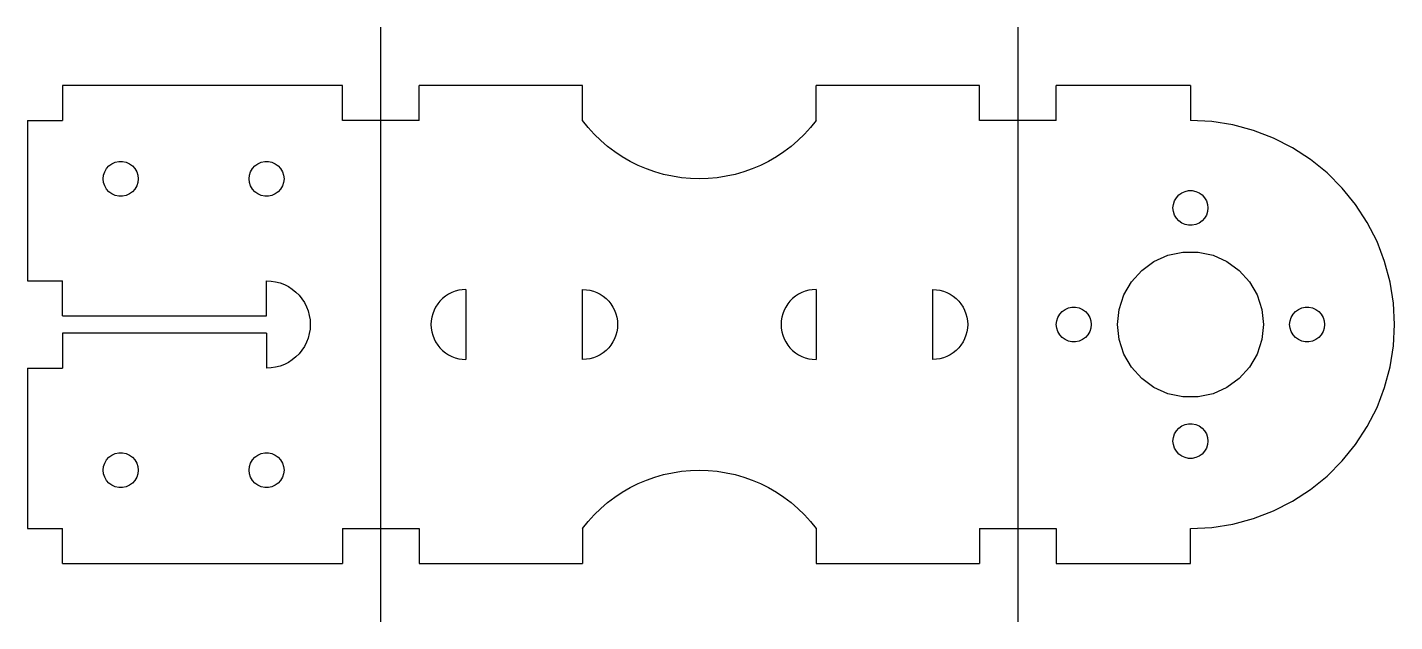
# Model space of a CAD drawing. Header units: metres. Extents: x -115 to 119, y -51 to 51.
import ezdxf

# ---------------------------------------------------------------- set-up
doc = ezdxf.new("R2010")
doc.units = ezdxf.units.M
doc.layers.add('CUT', color=3, linetype='Continuous')
doc.layers.add('FOLD', color=1, linetype='Continuous')

msp = doc.modelspace()

# ---------------------------------------------------------------- linework, layer by layer
at = {"layer": 'CUT'}
for p, q in [((-109.19, 41), (-109.19, 35)), ((-61.19, 41), (-109.19, 41)), ((-61.19, 35), (-61.19, 41)), ((-48, 35), (-48, 41)), ((-20, 41), (-48, 41)), ((-20, 35), (-20, 41)), ((20, 35), (20, 41)), ((48, 41), (20, 41)), ((48, 35), (48, 41)), ((61.19, 35), (61.19, 41)), ((84.19, 41), (61.19, 41)), ((84.19, 41), (84.19, 35)), ((-115.19, 35), (-115.19, 7.5)), ((-115.19, 35), (-109.19, 35)), ((-48, 35), (-61.19, 35)), ((61.19, 35), (48, 35)), ((-115.19, 7.5), (-109.19, 7.5)), ((-109.19, 1.5), (-109.19, 7.5)), ((-74.19, 1.5), (-74.19, 7.5)), ((-40, 6), (-40, -6)), ((-20, -6), (-20, 6)), ((20, 6), (20, -6)), ((40, -6), (40, 6)), ((-109.19, 1.5), (-74.19, 1.5)), ((-109.19, -1.5), (-109.19, -7.5)), ((-74.19, -1.5), (-109.19, -1.5)), ((-74.19, -1.5), (-74.19, -7.5)), ((-115.19, -7.5), (-115.19, -35)), ((-115.19, -7.5), (-109.19, -7.5)), ((-115.19, -35), (-109.19, -35)), ((-109.19, -41), (-109.19, -35)), ((-61.19, -35), (-48, -35)), ((-61.19, -35), (-61.19, -41)), ((-48, -35), (-48, -41)), ((-20, -35), (-20, -41)), ((20, -35), (20, -41)), ((48, -35), (61.19, -35)), ((48, -35), (48, -41)), ((61.19, -35), (61.19, -41)), ((84.19, -41), (84.19, -35)), ((-109.19, -41), (-61.19, -41)), ((-48, -41), (-20, -41)), ((20, -41), (48, -41)), ((61.19, -41), (84.19, -41))]:
    msp.add_line(p, q, dxfattribs=at)
for points in [[(20, 35), (19.04, 33.79), (18, 32.65), (16.89, 31.57), (15.72, 30.56), (14.49, 29.63), (13.2, 28.77), (11.87, 28), (10.48, 27.3), (9.06, 26.7), (7.6, 26.18), (6.12, 25.76), (4.61, 25.43), (3.08, 25.19), (1.54, 25.05), (0, 25), (-1.54, 25.05), (-3.08, 25.19), (-4.61, 25.43), (-6.12, 25.76), (-7.6, 26.18), (-9.06, 26.7), (-10.48, 27.3), (-11.87, 28), (-13.2, 28.77), (-14.49, 29.63), (-15.72, 30.56), (-16.89, 31.57), (-18, 32.65), (-19.04, 33.79), (-20, 35)], [(84.19, -35), (87.85, -34.81), (91.47, -34.24), (95.01, -33.29), (98.43, -31.97), (101.69, -30.31), (104.77, -28.32), (107.61, -26.01), (110.2, -23.42), (112.51, -20.57), (114.51, -17.5), (116.17, -14.24), (117.48, -10.82), (118.43, -7.28), (119, -3.66), (119.19, 0), (119, 3.66), (118.43, 7.28), (117.48, 10.82), (116.17, 14.24), (114.51, 17.5), (112.51, 20.57), (110.2, 23.42), (107.61, 26.01), (104.77, 28.32), (101.69, 30.31), (98.43, 31.97), (95.01, 33.29), (91.47, 34.24), (87.85, 34.81), (84.19, 35)], [(-96.19, 25), (-96.26, 24.38), (-96.45, 23.78), (-96.77, 23.24), (-97.19, 22.77), (-97.69, 22.4), (-98.27, 22.15), (-98.88, 22.02), (-99.51, 22.02), (-100.12, 22.15), (-100.69, 22.4), (-101.2, 22.77), (-101.62, 23.24), (-101.94, 23.78), (-102.13, 24.38), (-102.19, 25), (-102.13, 25.62), (-101.94, 26.22), (-101.62, 26.76), (-101.2, 27.23), (-100.69, 27.6), (-100.12, 27.85), (-99.51, 27.98), (-98.88, 27.98), (-98.27, 27.85), (-97.69, 27.6), (-97.19, 27.23), (-96.77, 26.76), (-96.45, 26.22), (-96.26, 25.62), (-96.19, 25)], [(-71.19, 25), (-71.26, 24.38), (-71.45, 23.78), (-71.77, 23.24), (-72.19, 22.77), (-72.69, 22.4), (-73.27, 22.15), (-73.88, 22.02), (-74.51, 22.02), (-75.12, 22.15), (-75.69, 22.4), (-76.2, 22.77), (-76.62, 23.24), (-76.94, 23.78), (-77.13, 24.38), (-77.19, 25), (-77.13, 25.62), (-76.94, 26.22), (-76.62, 26.76), (-76.2, 27.23), (-75.69, 27.6), (-75.12, 27.85), (-74.51, 27.98), (-73.88, 27.98), (-73.27, 27.85), (-72.69, 27.6), (-72.19, 27.23), (-71.77, 26.76), (-71.45, 26.22), (-71.26, 25.62), (-71.19, 25)], [(87.19, 20), (87.13, 19.38), (86.94, 18.78), (86.62, 18.24), (86.2, 17.77), (85.69, 17.4), (85.12, 17.15), (84.51, 17.02), (83.88, 17.02), (83.27, 17.15), (82.69, 17.4), (82.19, 17.77), (81.77, 18.24), (81.45, 18.78), (81.26, 19.38), (81.19, 20), (81.26, 20.62), (81.45, 21.22), (81.77, 21.76), (82.19, 22.23), (82.69, 22.6), (83.27, 22.85), (83.88, 22.98), (84.51, 22.98), (85.12, 22.85), (85.69, 22.6), (86.2, 22.23), (86.62, 21.76), (86.94, 21.22), (87.13, 20.62), (87.19, 20)], [(96.69, 0), (96.42, -2.6), (95.61, -5.08), (94.31, -7.35), (92.56, -9.29), (90.44, -10.83), (88.06, -11.89), (85.5, -12.43), (82.89, -12.43), (80.33, -11.89), (77.94, -10.83), (75.83, -9.29), (74.08, -7.35), (72.78, -5.08), (71.97, -2.6), (71.69, 0), (71.97, 2.6), (72.78, 5.08), (74.08, 7.35), (75.83, 9.29), (77.94, 10.83), (80.33, 11.89), (82.89, 12.43), (85.5, 12.43), (88.06, 11.89), (90.44, 10.83), (92.56, 9.29), (94.31, 7.35), (95.61, 5.08), (96.42, 2.6), (96.69, 0)], [(-74.19, 7.5), (-73.41, 7.46), (-72.64, 7.34), (-71.88, 7.13), (-71.14, 6.85), (-70.44, 6.5), (-69.79, 6.07), (-69.18, 5.57), (-68.62, 5.02), (-68.13, 4.41), (-67.7, 3.75), (-67.34, 3.05), (-67.06, 2.32), (-66.86, 1.56), (-66.74, 0.78), (-66.69, 0), (-66.74, -0.78), (-66.86, -1.56), (-67.06, -2.32), (-67.34, -3.05), (-67.7, -3.75), (-68.13, -4.41), (-68.62, -5.02), (-69.18, -5.57), (-69.79, -6.07), (-70.44, -6.5), (-71.14, -6.85), (-71.88, -7.13), (-72.64, -7.34), (-73.41, -7.46), (-74.19, -7.5)], [(-40, 6), (-40.63, 5.97), (-41.25, 5.87), (-41.85, 5.71), (-42.44, 5.48), (-43, 5.2), (-43.53, 4.85), (-44.01, 4.46), (-44.46, 4.01), (-44.85, 3.53), (-45.2, 3), (-45.48, 2.44), (-45.71, 1.85), (-45.87, 1.25), (-45.97, 0.63), (-46, 0), (-45.97, -0.63), (-45.87, -1.25), (-45.71, -1.85), (-45.48, -2.44), (-45.2, -3), (-44.85, -3.53), (-44.46, -4.01), (-44.01, -4.46), (-43.53, -4.85), (-43, -5.2), (-42.44, -5.48), (-41.85, -5.71), (-41.25, -5.87), (-40.63, -5.97), (-40, -6)], [(-20, 6), (-19.37, 5.97), (-18.75, 5.87), (-18.15, 5.71), (-17.56, 5.48), (-17, 5.2), (-16.47, 4.85), (-15.99, 4.46), (-15.54, 4.01), (-15.15, 3.53), (-14.8, 3), (-14.52, 2.44), (-14.29, 1.85), (-14.13, 1.25), (-14.03, 0.63), (-14, 0), (-14.03, -0.63), (-14.13, -1.25), (-14.29, -1.85), (-14.52, -2.44), (-14.8, -3), (-15.15, -3.53), (-15.54, -4.01), (-15.99, -4.46), (-16.47, -4.85), (-17, -5.2), (-17.56, -5.48), (-18.15, -5.71), (-18.75, -5.87), (-19.37, -5.97), (-20, -6)], [(20, 6), (19.37, 5.97), (18.75, 5.87), (18.15, 5.71), (17.56, 5.48), (17, 5.2), (16.47, 4.85), (15.99, 4.46), (15.54, 4.01), (15.15, 3.53), (14.8, 3), (14.52, 2.44), (14.29, 1.85), (14.13, 1.25), (14.03, 0.63), (14, 0), (14.03, -0.63), (14.13, -1.25), (14.29, -1.85), (14.52, -2.44), (14.8, -3), (15.15, -3.53), (15.54, -4.01), (15.99, -4.46), (16.47, -4.85), (17, -5.2), (17.56, -5.48), (18.15, -5.71), (18.75, -5.87), (19.37, -5.97), (20, -6)], [(40, 6), (40.63, 5.97), (41.25, 5.87), (41.85, 5.71), (42.44, 5.48), (43, 5.2), (43.53, 4.85), (44.01, 4.46), (44.46, 4.01), (44.85, 3.53), (45.2, 3), (45.48, 2.44), (45.71, 1.85), (45.87, 1.25), (45.97, 0.63), (46, 0), (45.97, -0.63), (45.87, -1.25), (45.71, -1.85), (45.48, -2.44), (45.2, -3), (44.85, -3.53), (44.46, -4.01), (44.01, -4.46), (43.53, -4.85), (43, -5.2), (42.44, -5.48), (41.85, -5.71), (41.25, -5.87), (40.63, -5.97), (40, -6)], [(61.19, 0), (61.26, 0.62), (61.45, 1.22), (61.77, 1.76), (62.19, 2.23), (62.69, 2.6), (63.27, 2.85), (63.88, 2.98), (64.51, 2.98), (65.12, 2.85), (65.69, 2.6), (66.2, 2.23), (66.62, 1.76), (66.94, 1.22), (67.13, 0.62), (67.19, 0), (67.13, -0.62), (66.94, -1.22), (66.62, -1.76), (66.2, -2.23), (65.69, -2.6), (65.12, -2.85), (64.51, -2.98), (63.88, -2.98), (63.27, -2.85), (62.69, -2.6), (62.19, -2.23), (61.77, -1.76), (61.45, -1.22), (61.26, -0.62), (61.19, 0)], [(107.19, 0), (107.13, -0.62), (106.94, -1.22), (106.62, -1.76), (106.2, -2.23), (105.69, -2.6), (105.12, -2.85), (104.51, -2.98), (103.88, -2.98), (103.27, -2.85), (102.69, -2.6), (102.19, -2.23), (101.77, -1.76), (101.45, -1.22), (101.26, -0.62), (101.19, 0), (101.26, 0.62), (101.45, 1.22), (101.77, 1.76), (102.19, 2.23), (102.69, 2.6), (103.27, 2.85), (103.88, 2.98), (104.51, 2.98), (105.12, 2.85), (105.69, 2.6), (106.2, 2.23), (106.62, 1.76), (106.94, 1.22), (107.13, 0.62), (107.19, 0)], [(87.19, -20), (87.13, -20.62), (86.94, -21.22), (86.62, -21.76), (86.2, -22.23), (85.69, -22.6), (85.12, -22.85), (84.51, -22.98), (83.88, -22.98), (83.27, -22.85), (82.69, -22.6), (82.19, -22.23), (81.77, -21.76), (81.45, -21.22), (81.26, -20.62), (81.19, -20), (81.26, -19.38), (81.45, -18.78), (81.77, -18.24), (82.19, -17.77), (82.69, -17.4), (83.27, -17.15), (83.88, -17.02), (84.51, -17.02), (85.12, -17.15), (85.69, -17.4), (86.2, -17.77), (86.62, -18.24), (86.94, -18.78), (87.13, -19.38), (87.19, -20)], [(-96.19, -25), (-96.26, -25.62), (-96.45, -26.22), (-96.77, -26.76), (-97.19, -27.23), (-97.69, -27.6), (-98.27, -27.85), (-98.88, -27.98), (-99.51, -27.98), (-100.12, -27.85), (-100.69, -27.6), (-101.2, -27.23), (-101.62, -26.76), (-101.94, -26.22), (-102.13, -25.62), (-102.19, -25), (-102.13, -24.38), (-101.94, -23.78), (-101.62, -23.24), (-101.2, -22.77), (-100.69, -22.4), (-100.12, -22.15), (-99.51, -22.02), (-98.88, -22.02), (-98.27, -22.15), (-97.69, -22.4), (-97.19, -22.77), (-96.77, -23.24), (-96.45, -23.78), (-96.26, -24.38), (-96.19, -25)], [(-71.19, -25), (-71.26, -25.62), (-71.45, -26.22), (-71.77, -26.76), (-72.19, -27.23), (-72.69, -27.6), (-73.27, -27.85), (-73.88, -27.98), (-74.51, -27.98), (-75.12, -27.85), (-75.69, -27.6), (-76.2, -27.23), (-76.62, -26.76), (-76.94, -26.22), (-77.13, -25.62), (-77.19, -25), (-77.13, -24.38), (-76.94, -23.78), (-76.62, -23.24), (-76.2, -22.77), (-75.69, -22.4), (-75.12, -22.15), (-74.51, -22.02), (-73.88, -22.02), (-73.27, -22.15), (-72.69, -22.4), (-72.19, -22.77), (-71.77, -23.24), (-71.45, -23.78), (-71.26, -24.38), (-71.19, -25)], [(-20, -35), (-19.04, -33.79), (-18, -32.65), (-16.89, -31.57), (-15.72, -30.56), (-14.49, -29.63), (-13.2, -28.77), (-11.87, -28), (-10.48, -27.3), (-9.06, -26.7), (-7.6, -26.18), (-6.12, -25.76), (-4.61, -25.43), (-3.08, -25.19), (-1.54, -25.05), (0, -25), (1.54, -25.05), (3.08, -25.19), (4.61, -25.43), (6.12, -25.76), (7.6, -26.18), (9.06, -26.7), (10.48, -27.3), (11.87, -28), (13.2, -28.77), (14.49, -29.63), (15.72, -30.56), (16.89, -31.57), (18, -32.65), (19.04, -33.79), (20, -35)]]:
    msp.add_lwpolyline(points, dxfattribs=at)
at = {"layer": 'FOLD'}
for p, q in [((-54.6, -51), (-54.6, 51)), ((54.6, 51), (54.6, -51))]:
    msp.add_line(p, q, dxfattribs=at)

doc.saveas('drawing.dxf')
